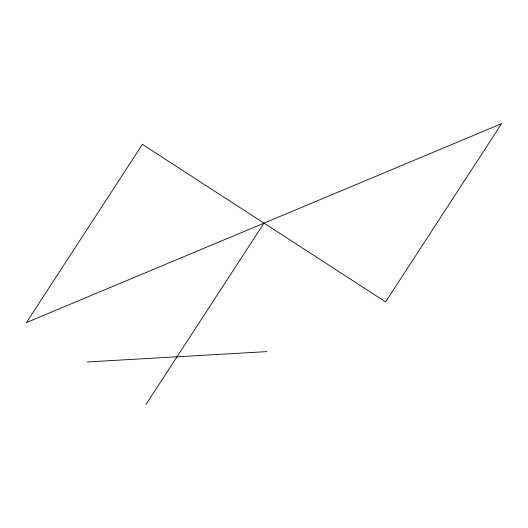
<?xml version="1.0" encoding="UTF-8"?>
<svg xmlns="http://www.w3.org/2000/svg" width="528" height="528" viewBox="0 0 528 528"><rect width="100%" height="100%" fill="white"/><g stroke="black" fill="none" stroke-linecap="round" stroke-linejoin="round"><path stroke-width="0.79" d="M146.058 404.323L264 223.133M87.193 361.97L266.792 351.622M142.408 144.375L26.4 322.595L501.6 123.677L385.592 301.897L142.408 144.375"/></g></svg>
